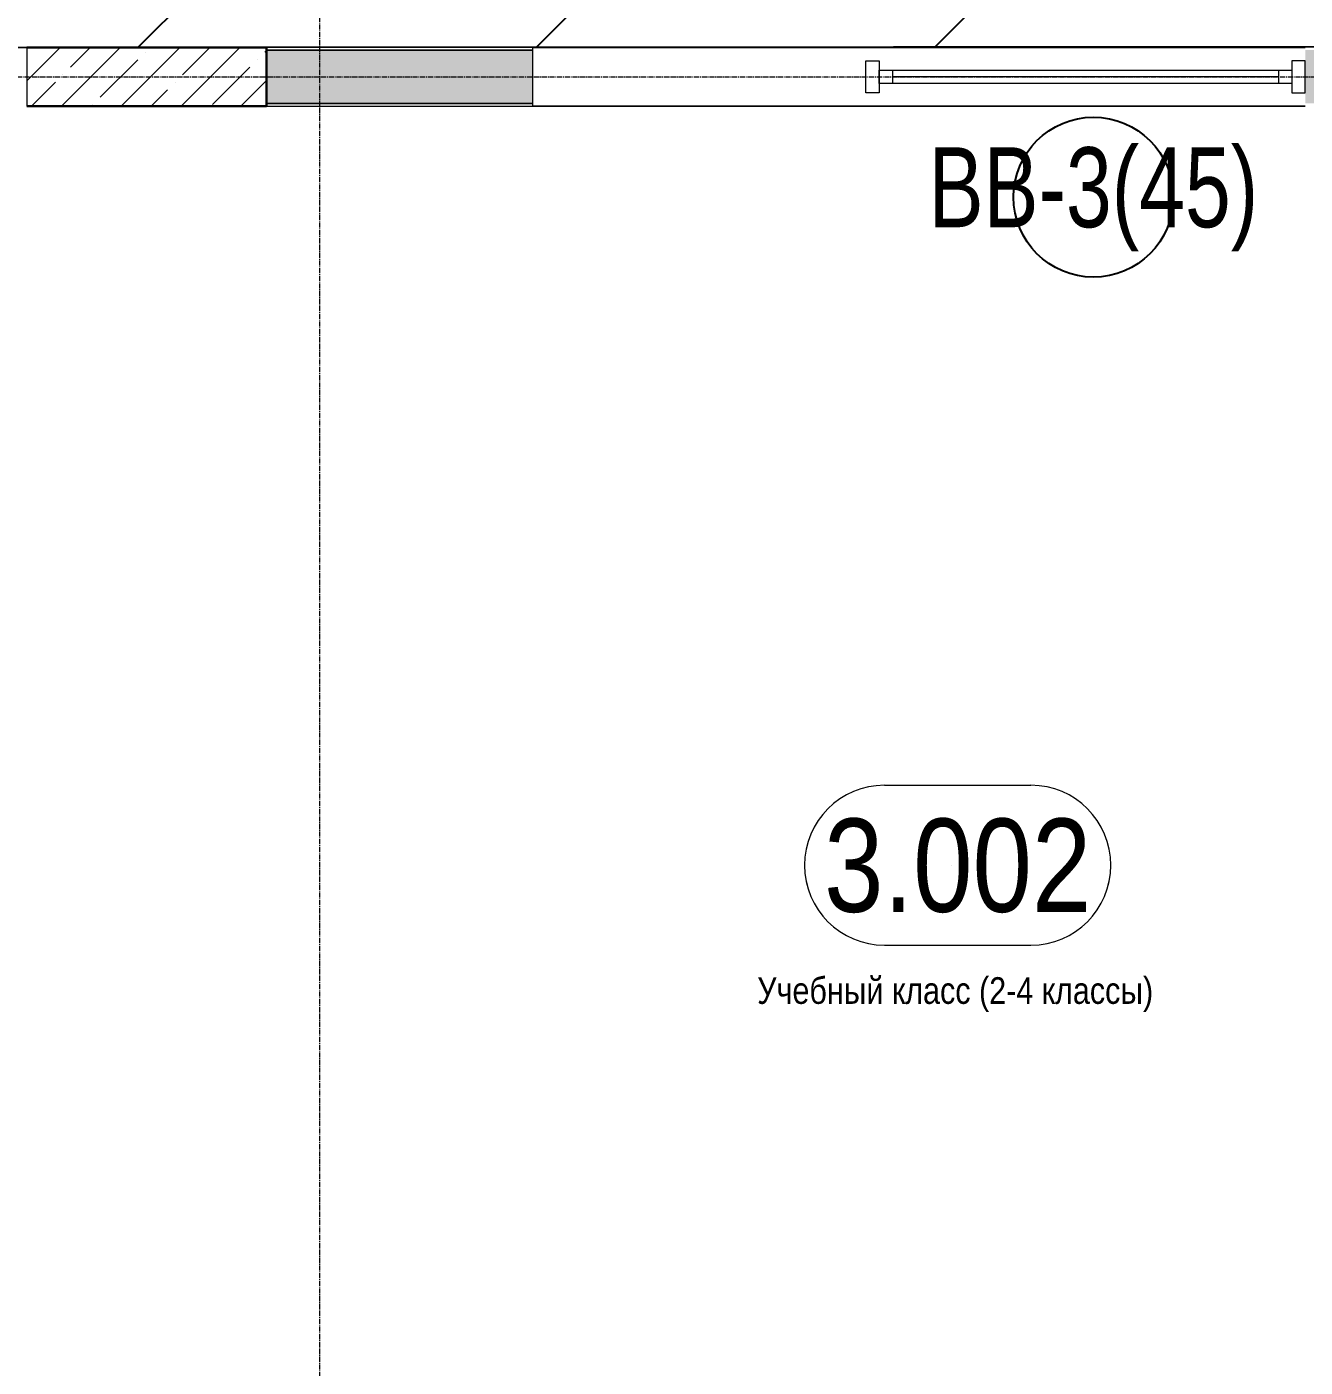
# Model space of a CAD drawing. Header units: millimetres. Extents: x 470010 to 1231400, y -134005 to 421770.
# Drawn here: x 825523 to 830323, y 139170 to 144201 of the extents above; entities that cross this region are included whole.
import ezdxf
from ezdxf.enums import TextEntityAlignment as Align

# ---------------------------------------------------------------- set-up
doc = ezdxf.new("R2010")
doc.units = ezdxf.units.MM
doc.linetypes.add('CENTER2', pattern=[28.575, 19.05, -3.175, 3.175, -3.175])
doc.linetypes.add('HIDDEN2', pattern=[4.7625, 3.175, -1.5875])
doc.layers.get('Defpoints').update_dxf_attribs({"color": 140})
for name, color, linetype, lineweight in [('АР_Area', 5, 'Continuous', 5), ('АР_Витраж', 4, 'Continuous', 13), ('АР_Витраж марка', 140, 'Continuous', 9), ('АР_Колонны', 70, 'Continuous', 30), ('АР_Стены ЖБ', 7, 'Continuous', 35), ('АР_Стены ПЕНОблок', 52, 'Continuous', 20), ('АР_Тонкая', 254, 'Continuous', 5), ('АР_Штриховка', 8, 'Continuous', 0)]:
    doc.layers.add(name, color=color, linetype=linetype, lineweight=lineweight)
doc.layers.add('РД_Витраж_вн', color=7, linetype='Continuous', true_color=0x148aff)
doc.layers.add('РД_Оси_100', color=7, linetype='Continuous', lineweight=0, true_color=0x525252)
doc.layers.add('РД_проем_инж перемыч_фахверк', color=7, linetype='Continuous', lineweight=18, true_color=0xff1f1f)
doc.layers.add('РД_Проем', color=230, linetype='Continuous', lineweight=0, plot=False)
doc.styles.add('Arial_09', font='ARIALN.TTF', dxfattribs={"width": 0.9})
doc.styles.add('style1', font='ARIALN.TTF')

# ---------------------------------------------------------------- blocks, each defined once
blk = doc.blocks.new('СОШ_2200_АР_ОСИ_М100_28.05.24')
at = {"layer": 'РД_Оси_100', "color": 251, "linetype": 'CENTER2', "true_color": 0x636466}
for p, q in [((20100, -6155), (20100, 139938.679)), ((-5954.958, 21300), (29555, 21300))]:
    blk.add_line(p, q, dxfattribs=at)
blk = doc.blocks.new('MOK-МаркаПом_овал_ареал')
for p, q in [((-2.75, 3), (2.75, 3)), ((-2.75, -3), (2.75, -3))]:
    blk.add_line(p, q)
for centre, radius, start, end in [((-2.75, 0), 3, 90, 270), ((2.75, 0), 3, 270, 90), ((-3.75, 0), 3.5, 0, 0.001)]:
    blk.add_arc(centre, radius, start, end)
at = {"color": 0, "style": 'style1'}
blk.add_attdef('АР-ПОМЕЩЕНИЕ:НОМЕР', text='', height=3.5, dxfattribs=at).set_placement((0, 0), align=Align.MIDDLE)
at = {"layer": 'Defpoints', "color": 2, "style": 'style1'}
blk.add_attdef('АР-ПОМЕЩЕНИЕ:НАИМЕНОВАНИЕ', text='', height=1, dxfattribs=at).set_placement((-0.094, -4.814), align=Align.MIDDLE)
blk = doc.blocks.new('МаркаВитража1')
at = {"layer": 'Defpoints'}
blk.add_circle((0, 0), 3, dxfattribs=at)
at = {"color": 0, "linetype": 'ByBlock', "lineweight": -2, "style": 'Arial_09', "width": 0.9}
blk.add_attdef('АР-ОКНО:НАИМЕНОВАНИЕ', text='', height=3, dxfattribs=at).set_placement((0, 0), align=Align.MIDDLE)
blk = doc.blocks.new('A$C9108343f')
at = {"layer": 'АР_Штриховка', "linetype": 'Continuous', "lineweight": 0, "true_color": 0x000000}
h = blk.add_hatch(dxfattribs=at)
h.set_pattern_fill('AR-CONC', color=18, angle=-315, style=0)
h.set_pattern_definition([(95, (-63444.08, 100366.24), (140.09465, 117.55338), [19.05, -209.55]), (40, (-63444.08, 100366.24), (-160.01845, 110.17673), [15.24, -167.64058]), (145.451445, (-63432.4, 100376.04), (-19.9238, 227.7301), [16.19001, -178.09024]), (91.1842, (-63480, 100402.16), (221.41024, 161.95341), [28.575, -314.325]), (141.63556, (-63461.55, 100415.66), (-7.08662, 342.82676), [24.28502, -267.1356]), (36.18415, (-63480, 100402.16), (-7.08662, 342.82676), [22.85997, -251.45973]), (66, (-63453.06, 100411.14), (179.51998, 34.89515), [19.05, -209.55]), (11, (-63453.06, 100411.14), (-86.53993, 173.94119), [15.24, -167.64]), (116.451445, (-63438.1, 100414.05), (92.98005, 208.83634), [16.19001, -178.08994]), (82.5, (-63444.08, 100366.24), (-57.605469, 61.973414), [0, -165.608, 0, -170.18, 0, -168.275]), (52.5, (-63444.08, 100366.24), (-23.589727, 118.087), [0, -97.028, 0, -161.798, 0, -64.135]), (12.5, (-63484.135, 100326.19), (99.927863, 91.826196), [0, -63.5, 0, -198.12, 0, -262.89]), (2.5, (-63502.1, 100308.23), (86.763904, 122.722393), [0, -82.55, 0, -131.572, 0, -186.69])])
h.paths.add_polyline_path([(160703.1, 244479.5), (160703.1, 244279.5), (161704.1, 244279.5), (161704.1, 244479.5)], flags=0)
h.paths.add_polyline_path([(164604.1, 244479.5), (164604.1, 244279.5), (167604.1, 244279.5), (167604.1, 244479.5)], flags=0)
blk.add_lwpolyline([(160804.1, 248479.5), (162964.1, 248479.5), (162964.1, 249379.5), (167604.1, 249379.5), (167604.1, 249579.5), (186123.5, 249579.5), (186024.6, 244500.4), (148704.1, 244484.5), (148664.7, 245989.5), (140924.1, 246026), (140881.3, 249704.6), (148704.1, 249669.5), (148714.1, 259259.5)])
at = {"layer": 'АР_Витраж', "color": 18, "linetype": 'Continuous', "lineweight": 5, "true_color": 0x000000}
for p, q in [((164604.1, 244489.5), (162954.1, 244489.5)), ((164604.1, 244269.5), (162954.1, 244269.5))]:
    blk.add_line(p, q, dxfattribs=at)
at = {"layer": 'АР_Витраж', "color": 18, "linetype": 'Continuous', "lineweight": 15, "true_color": 0x000000}
for p, q in [((163054.1, 244404.5), (163054.1, 244354.5)), ((164504.1, 244404.5), (164504.1, 244354.5)), ((164504.1, 244379.5), (163054.1, 244379.5))]:
    blk.add_line(p, q, dxfattribs=at)
for points in [[(163004.1, 244319.5), (162954.1, 244319.5), (162954.1, 244439.5), (163004.1, 244439.5)], [(164554.1, 244319.5), (164604.1, 244319.5), (164604.1, 244439.5), (164554.1, 244439.5)], [(164554.1, 244404.5), (164554.1, 244354.5), (163004.1, 244354.5), (163004.1, 244404.5)]]:
    blk.add_lwpolyline(points, close=True, dxfattribs=at)
at = {"layer": 'АР_Колонны', "color": 18, "linetype": 'HIDDEN2', "lineweight": 25, "true_color": 0x000000}
for p, q in [((159804.1, 244489.5), (160704.1, 244489.5)), ((160704.1, 244489.5), (160704.1, 244269.5)), ((160704.1, 244269.5), (159804.1, 244269.5))]:
    blk.add_line(p, q, dxfattribs=at)
at = {"layer": 'АР_Колонны', "color": 18, "linetype": 'Continuous', "lineweight": 15, "true_color": 0x000000}
for p, q in [((160704.1, 244489.5), (159804.1, 244489.5)), ((160704.1, 244489.5), (159804.1, 244489.5)), ((159804.1, 244489.5), (159804.1, 244269.5)), ((160704.1, 244269.5), (160704.1, 244489.5)), ((160704.1, 244269.5), (160704.1, 244489.5)), ((159804.1, 244269.5), (160704.1, 244269.5)), ((159804.1, 244269.5), (160704.1, 244269.5))]:
    blk.add_line(p, q, dxfattribs=at)
at = {"layer": 'АР_Стены ЖБ', "color": 18, "linetype": 'Continuous', "lineweight": 30, "true_color": 0x000000}
for p, q in [((160704.1, 244489.5), (159804.1, 244489.5)), ((160704.1, 244269.5), (160704.1, 244489.5)), ((159804.1, 244269.5), (160704.1, 244269.5))]:
    blk.add_line(p, q, dxfattribs=at)
at = {"layer": 'АР_Стены ПЕНОблок', "color": 18, "linetype": 'Continuous', "lineweight": 20, "true_color": 0x000000}
for p, q in [((160703.1, 244479.5), (160703.1, 244279.5)), ((161704.1, 244479.5), (160703.1, 244479.5)), ((161704.1, 244279.5), (161704.1, 244479.5)), ((160703.1, 244279.5), (161704.1, 244279.5))]:
    blk.add_line(p, q, dxfattribs=at)
at = {"layer": 'АР_Тонкая', "color": 18, "linetype": 'Continuous', "lineweight": 0, "true_color": 0x000000}
for p, q in [((160703.1, 244489.5), (160703.1, 244479.5)), ((161704.1, 244489.5), (160703.1, 244489.5)), ((161704.1, 244479.5), (161704.1, 244489.5)), ((160703.1, 244479.5), (161704.1, 244479.5)), ((160703.1, 244279.5), (160703.1, 244269.5)), ((161704.1, 244279.5), (160703.1, 244279.5)), ((160703.1, 244269.5), (161704.1, 244269.5)), ((161704.1, 244269.5), (161704.1, 244279.5))]:
    blk.add_line(p, q, dxfattribs=at)
at = {"layer": 'АР_Штриховка', "color": 18, "linetype": 'Continuous', "lineweight": 5, "true_color": 0x000000}
for p, q in [((159804.1, 244363.7), (159929.9, 244489.5)), ((159934.4, 244269.5), (160154.4, 244489.5)), ((159967.9, 244415.2), (160042.2, 244489.5)), ((160158.9, 244269.5), (160378.9, 244489.5)), ((160383.4, 244269.5), (160603.4, 244489.5)), ((160388.8, 244387.1), (160491.2, 244489.5)), ((160080.1, 244302.9), (160220.4, 244443.2)), ((160248.5, 244471.3), (160248.5, 244471.3)), ((160669.4, 244443.2), (160669.4, 244443.2)), ((160697.5, 244471.3), (160704.1, 244477.9)), ((159939.8, 244387.1), (159939.8, 244387.1)), ((160501.1, 244274.8), (160641.4, 244415.2)), ((159822.2, 244269.5), (159911.7, 244359)), ((160360.7, 244359), (160360.7, 244359)), ((160608, 244269.5), (160704.1, 244365.6)), ((160271.2, 244269.5), (160332.7, 244331)), ((160052, 244274.8), (160052, 244274.8))]:
    blk.add_line(p, q, dxfattribs=at)
at = {"layer": 'РД_Витраж_вн', "color": 18, "linetype": 'Continuous', "lineweight": 15, "true_color": 0x000000}
for p, q in [((161704.1, 244489.5), (164604.1, 244489.5)), ((161704.1, 244269.5), (164604.1, 244269.5))]:
    blk.add_line(p, q, dxfattribs=at)
at = {"layer": 'РД_Проем', "color": 18, "linetype": 'Continuous', "lineweight": 15, "true_color": 0x000000}
for p, q in [((161704.1, 244489.5), (164604.1, 244489.5)), ((161704.1, 244269.5), (164604.1, 244269.5))]:
    blk.add_line(p, q, dxfattribs=at)
at = {"layer": 'РД_проем_инж перемыч_фахверк', "color": 18, "linetype": 'Continuous', "lineweight": 15, "true_color": 0x000000}
for p, q in [((164604.1, 244489.5), (161704.1, 244489.5)), ((164604.1, 244269.5), (161704.1, 244269.5))]:
    blk.add_line(p, q, dxfattribs=at)
at = {"layer": 'АР_Area', "color": 18, "linetype": 'Continuous', "lineweight": 15, "true_color": 0x000000, "xscale": 100, "yscale": 100, "zscale": 100}
blk.add_blockref('MOK-МаркаПом_овал_ареал', (163299.3, 241420.3), dxfattribs=at).add_auto_attribs({'АР-ПОМЕЩЕНИЕ:НОМЕР': '3.002', 'АР-ПОМЕЩЕНИЕ:НАИМЕНОВАНИЕ': 'Учебный класс (2-4 классы)'})
at = {"layer": 'АР_Витраж марка', "color": 18, "linetype": 'Continuous', "lineweight": 15, "true_color": 0x000000, "xscale": 100, "yscale": 100, "zscale": 100}
blk.add_blockref('МаркаВитража1', (163809, 243927.6), dxfattribs=at).add_auto_attribs({'АР-ОКНО:НАИМЕНОВАНИЕ': 'ВВ-3(45)'})
at = {"layer": 'РД_Оси_100'}
blk.add_blockref('СОШ_2200_АР_ОСИ_М100_28.05.24', (140804.1, 223079.5), dxfattribs=at)
at = {"layer": 'Defpoints', "color": 18, "true_color": 0x000000, "style": 'style1'}
for p in [(143949.3, 316089.1), (143975, 281639.5), (143890.4, 273244.7), (143840, 264276.8), (143967.8, 254892.4), (12252, 104178.1), (12382.6, 96023.1)]:
    blk.add_attdef('АР-ПОМЕЩЕНИЕ:НАИМЕНОВАНИЕ', text='', height=100, dxfattribs=at).set_placement(p, align=Align.MIDDLE)
at = {"layer": 'Defpoints', "color": 18, "true_color": 0x000000, "style": 'style1', "flags": 8}
for p in [(143951.3, 279099.1), (143848.3, 269251.1), (143875.3, 260094.2), (144049.7, 250824.7), (163419.3, 238153.4), (155897.5, 237966), (183037.2, 237966), (143342.9, 237876.2)]:
    blk.add_attdef('АР-ПОМЕЩЕНИЕ:НАИМЕНОВАНИЕ', text='', height=100, dxfattribs=at).set_placement(p, align=Align.MIDDLE)

msp = doc.modelspace()

# ---------------------------------------------------------------- hatches: boundary and pattern name
h = msp.add_hatch()
h.set_pattern_fill('ANSI31', color=3, scale=333)
h.paths.add_polyline_path([(817822.706, 156413.251), (817822.706, 156633.251), (818712.706, 156633.251), (818712.706, 157213.251), (818712.706, 158463.251), (818712.706, 158793.251), (818142.704, 158793.251), (818142.704, 158993.251), (818142.704, 159018.251), (818142.708, 160493.251), (818142.709, 160913.252), (818142.71, 161403.25), (817492.706, 161403.25), (815492.706, 161403.25), (815152.698, 161403.25), (815152.705, 158893.25), (814432.706, 158893.25), (814432.706, 158113.25), (814432.706, 157813.251), (814432.706, 154913.25), (814432.706, 154413.251), (814432.706, 153513.25), (814432.706, 149823.25), (814432.706, 149520.89), (814422.706, 149510.89), (814422.706, 149303.25), (813222.703, 149303.25), (813222.703, 149523.25), (807026.355, 149523.251), (806792.706, 149289.602), (806792.706, 149514.108), (806642.706, 149364.108), (806642.706, 149303.251), (806642.706, 148813.25), (806638.097, 146163.251), (806642.706, 146163.251), (806642.706, 145623.251), (806792.706, 145623.251), (813222.706, 145623.251), (813222.706, 145903.251), (814423.268, 145903.251), (814423.268, 145582.591), (814422.706, 145582.028), (814422.706, 145403.251), (814422.706, 144123.251), (815822.706, 144123.251), (818721.706, 144123.251), (818722.706, 144123.251), (819622.706, 144123.251), (823122.706, 144123.251), (824322.706, 144123.251), (825522.706, 144123.251), (826422.706, 144123.251), (827422.706, 144123.251), (830322.706, 144123.251), (832443.315, 144123.251), (832443.315, 144413.251), (833322.706, 144413.251), (834245.277, 144413.251), (834222.706, 144390.68), (834222.706, 144123.251), (835122.706, 144123.251), (838022.706, 144123.251), (844022.706, 144123.251), (846922.706, 144123.251), (851466.776, 144123.251), (851472.706, 144129.18), (851472.706, 144563.251), (851762.706, 144563.251), (851762.706, 146914.25), (851762.706, 148713.251), (851472.706, 148713.251), (850377.706, 148713.251), (850377.706, 149213.251), (849177.706, 149213.251), (849177.706, 148713.251), (848277.706, 148713.251), (848277.706, 149213.251), (847077.706, 149213.251), (847077.706, 148713.251), (846177.706, 148713.251), (846177.706, 149213.251), (842877.706, 149213.251), (842877.706, 148713.251), (841977.706, 148713.251), (841977.706, 149213.251), (840777.706, 149213.251), (840777.706, 148713.251), (839877.706, 148713.251), (839877.706, 149213.251), (838677.706, 149213.251), (838677.706, 148713.251), (837777.706, 148713.251), (837777.706, 149213.251), (834477.706, 149213.251), (834477.706, 148713.251), (834222.706, 148713.251), (833322.706, 148713.251), (833322.706, 149213.251), (826722.706, 149213.251), (826722.706, 148993.251), (826872.706, 148993.251), (826872.706, 148843.251), (826664.184, 148843.251), (826522.706, 148701.772), (826522.706, 148233.25), (826524.424, 148233.25), (826524.424, 148113.25), (824942.706, 148113.251), (824822.706, 148113.251), (819922.706, 148113.251), (817822.706, 148113.251), (817822.706, 148313.251), (817822.706, 150513.251), (817822.706, 150713.251), (817822.706, 152013.251)])
h.paths.add_polyline_path([(816578.934, 147228.245), (816578.934, 146828.245), (815578.934, 146828.245), (815578.934, 147228.245)], flags=16)
h.paths.add_polyline_path([(828437.705, 148234.002), (827887.705, 148233.761), (827887.758, 148113.761), (828437.758, 148114.002)], flags=0)
h.paths.add_polyline_path([(826922.706, 149014.057), (827042.706, 149014.057), (827042.706, 148233.391), (827067.653, 148233.402), (827642.706, 148233.654), (827742.706, 148233.697), (827742.706, 149014.057), (827862.706, 149014.057), (827862.706, 148233.75), (828462.705, 148234.013), (828562.706, 148234.057), (828562.706, 149013.251), (828682.706, 149013.251), (828682.706, 148114.109), (828462.759, 148114.013), (828462.758, 148114.013), (827862.758, 148113.75), (827862.706, 148113.75), (827642.758, 148113.654), (827042.759, 148113.391), (827042.706, 148113.391), (826722.759, 148113.25), (826722.706, 148233.25), (826922.706, 148233.338)], flags=16)
h.paths.add_polyline_path([(827642.653, 148233.654), (827642.706, 148233.654), (827642.758, 148113.654), (827617.706, 148113.643), (827617.653, 148233.643)], flags=0)
h.paths.add_polyline_path([(818060.384, 156364.651), (818446.674, 156364.651), (818446.674, 156665.265), (818060.384, 156665.265)], flags=25)
at = {"layer": 'АР_Штриховка', "linetype": 'Continuous', "lineweight": 0, "true_color": 0x000000}
h = msp.add_hatch(dxfattribs=at)
h.set_pattern_fill('AR-CONC', color=18, angle=-315, style=0)
h.set_pattern_definition([(95, (602274.53, -3e-09), (140.09465, 117.55338), [19.05, -209.55]), (40, (602274.53, -3e-09), (-160.01845, 110.17673), [15.24, -167.64058]), (145.451445, (602286.2, 9.8), (-19.9238, 227.7301), [16.19001, -178.09024]), (91.1842, (602238.6, 35.92), (221.41024, 161.95341), [28.575, -314.325]), (141.63556, (602257.06, 49.42), (-7.08662, 342.82676), [24.28502, -267.1356]), (36.18415, (602238.6, 35.92), (-7.08662, 342.82676), [22.85997, -251.45973]), (66, (602265.55, 44.9), (179.51998, 34.89515), [19.05, -209.55]), (11, (602265.55, 44.9), (-86.53993, 173.94119), [15.24, -167.64]), (116.451445, (602280.51, 47.81), (92.98005, 208.83634), [16.19001, -178.08994]), (82.5, (602274.53, -3e-09), (-57.605469, 61.973414), [0, -165.608, 0, -170.18, 0, -168.275]), (52.5, (602274.53, -3e-09), (-23.589727, 118.087), [0, -97.028, 0, -161.798, 0, -64.135]), (12.5, (602234.48, -40.05), (99.927863, 91.826196), [0, -63.5, 0, -198.12, 0, -262.89]), (2.5, (602216.52, -58.01), (86.763904, 122.722393), [0, -82.55, 0, -131.572, 0, -186.69])])
h.paths.add_polyline_path([(826421.706, 144113.251), (826421.706, 143913.251), (827422.706, 143913.251), (827422.706, 144113.251)], flags=0)
h.paths.add_polyline_path([(830322.706, 144113.251), (830322.706, 143913.251), (833322.706, 143913.251), (833322.706, 144113.251)], flags=0)

# ---------------------------------------------------------------- linework, layer by layer
msp.add_lwpolyline([(826522.706, 148113.25), (828682.706, 148113.25), (828682.706, 149013.251), (833322.706, 149013.251), (833322.706, 149213.251), (851842.142, 149213.251), (851743.238, 144134.142), (814422.706, 144118.251), (814383.268, 145623.251), (806642.706, 145659.752), (806599.923, 149338.31), (814422.706, 149303.25), (814432.706, 158893.25)])
at = {"layer": 'АР_Витраж', "color": 18, "linetype": 'Continuous', "lineweight": 5, "true_color": 0x000000}
for p, q in [((830322.706, 144123.251), (828672.706, 144123.251)), ((830322.706, 143903.251), (828672.706, 143903.251))]:
    msp.add_line(p, q, dxfattribs=at)
at = {"layer": 'АР_Витраж', "color": 18, "linetype": 'Continuous', "lineweight": 15, "true_color": 0x000000}
for p, q in [((828772.706, 144038.251), (828772.706, 143988.251)), ((830222.706, 144038.251), (830222.706, 143988.251)), ((830222.706, 144013.251), (828772.706, 144013.251))]:
    msp.add_line(p, q, dxfattribs=at)
for points in [[(828722.706, 143953.251), (828672.706, 143953.251), (828672.706, 144073.251), (828722.706, 144073.251)], [(830272.706, 144038.251), (830272.706, 143988.251), (828722.706, 143988.251), (828722.706, 144038.251)], [(830272.706, 143953.251), (830322.706, 143953.251), (830322.706, 144073.251), (830272.706, 144073.251)]]:
    msp.add_lwpolyline(points, close=True, dxfattribs=at)
at = {"layer": 'АР_Колонны', "color": 18, "linetype": 'HIDDEN2', "lineweight": 25, "true_color": 0x000000}
for p, q in [((825522.706, 144123.251), (826422.706, 144123.251)), ((826422.706, 144123.251), (826422.706, 143903.251)), ((826422.706, 143903.251), (825522.706, 143903.251))]:
    msp.add_line(p, q, dxfattribs=at)
at = {"layer": 'АР_Колонны', "color": 18, "linetype": 'Continuous', "lineweight": 15, "true_color": 0x000000}
for p, q in [((826422.706, 144123.251), (825522.706, 144123.251)), ((826422.706, 144123.251), (825522.706, 144123.251)), ((825522.706, 144123.251), (825522.706, 143903.251)), ((826422.706, 143903.251), (826422.706, 144123.251)), ((826422.706, 143903.251), (826422.706, 144123.251)), ((825522.706, 143903.251), (826422.706, 143903.251)), ((825522.706, 143903.251), (826422.706, 143903.251))]:
    msp.add_line(p, q, dxfattribs=at)
at = {"layer": 'АР_Стены ЖБ', "color": 18, "linetype": 'Continuous', "lineweight": 30, "true_color": 0x000000}
for p, q in [((826422.706, 144123.251), (825522.706, 144123.251)), ((826422.706, 143903.251), (826422.706, 144123.251)), ((825522.706, 143903.251), (826422.706, 143903.251))]:
    msp.add_line(p, q, dxfattribs=at)
at = {"layer": 'АР_Стены ПЕНОблок', "color": 18, "linetype": 'Continuous', "lineweight": 20, "true_color": 0x000000}
for p, q in [((826421.706, 144113.251), (826421.706, 143913.251)), ((827422.706, 144113.251), (826421.706, 144113.251)), ((827422.706, 143913.251), (827422.706, 144113.251)), ((826421.706, 143913.251), (827422.706, 143913.251))]:
    msp.add_line(p, q, dxfattribs=at)
at = {"layer": 'АР_Тонкая', "color": 18, "linetype": 'Continuous', "lineweight": 0, "true_color": 0x000000}
for p, q in [((826421.706, 144123.251), (826421.706, 144113.251)), ((827422.706, 144123.251), (826421.706, 144123.251)), ((826421.706, 144113.251), (827422.706, 144113.251)), ((827422.706, 144113.251), (827422.706, 144123.251)), ((826421.706, 143913.251), (826421.706, 143903.251)), ((827422.706, 143913.251), (826421.706, 143913.251)), ((826421.706, 143903.251), (827422.706, 143903.251)), ((827422.706, 143903.251), (827422.706, 143913.251))]:
    msp.add_line(p, q, dxfattribs=at)
at = {"layer": 'АР_Штриховка', "color": 18, "linetype": 'Continuous', "lineweight": 5, "true_color": 0x000000}
for p, q in [((825522.706, 143997.417), (825648.54, 144123.251)), ((825653.046, 143903.251), (825873.046, 144123.251)), ((825686.463, 144048.921), (825760.793, 144123.251)), ((825798.717, 143936.668), (825939.033, 144076.984)), ((825877.553, 143903.251), (826097.553, 144123.251)), ((826102.059, 143903.251), (826322.059, 144123.251)), ((826107.413, 144020.858), (826209.806, 144123.251)), ((826416.109, 144105.047), (826422.706, 144111.644)), ((826219.666, 143908.604), (826359.983, 144048.921)), ((825540.793, 143903.251), (825630.337, 143992.794)), ((826326.566, 143903.251), (826422.706, 143999.391)), ((825989.806, 143903.251), (826051.286, 143964.731))]:
    msp.add_line(p, q, dxfattribs=at)
at = {"layer": 'РД_Витраж_вн', "color": 18, "linetype": 'Continuous', "lineweight": 15, "true_color": 0x000000}
for p, q in [((827422.706, 144123.251), (830322.706, 144123.251)), ((827422.706, 143903.251), (830322.706, 143903.251))]:
    msp.add_line(p, q, dxfattribs=at)
at = {"layer": 'РД_Проем', "color": 18, "linetype": 'Continuous', "lineweight": 15, "true_color": 0x000000}
for p, q in [((827422.706, 144123.251), (830322.706, 144123.251)), ((827422.706, 143903.251), (830322.706, 143903.251))]:
    msp.add_line(p, q, dxfattribs=at)
at = {"layer": 'РД_проем_инж перемыч_фахверк', "color": 18, "linetype": 'Continuous', "lineweight": 15, "true_color": 0x000000}
for p, q in [((830322.706, 144123.251), (827422.706, 144123.251)), ((830322.706, 143903.251), (827422.706, 143903.251))]:
    msp.add_line(p, q, dxfattribs=at)

# ---------------------------------------------------------------- block references
msp.add_blockref('A$C9108343f', (665718.612, -100366.242))
at = {"layer": 'АР_Area', "color": 18, "linetype": 'Continuous', "lineweight": 15, "true_color": 0x000000, "xscale": 100, "yscale": 100, "zscale": 100}
msp.add_blockref('MOK-МаркаПом_овал_ареал', (829017.931, 141054.038), dxfattribs=at).add_auto_attribs({'АР-ПОМЕЩЕНИЕ:НОМЕР': '3.002', 'АР-ПОМЕЩЕНИЕ:НАИМЕНОВАНИЕ': 'Учебный класс (2-4 классы)'})
at = {"layer": 'АР_Витраж марка', "color": 18, "linetype": 'Continuous', "lineweight": 15, "true_color": 0x000000, "xscale": 100, "yscale": 100, "zscale": 100}
msp.add_blockref('МаркаВитража1', (829527.617, 143561.358), dxfattribs=at).add_auto_attribs({'АР-ОКНО:НАИМЕНОВАНИЕ': 'ВВ-3(45)'})
at = {"layer": 'РД_Оси_100'}
msp.add_blockref('СОШ_2200_АР_ОСИ_М100_28.05.24', (806522.706, 122713.251), dxfattribs=at)

doc.saveas('drawing.dxf')
